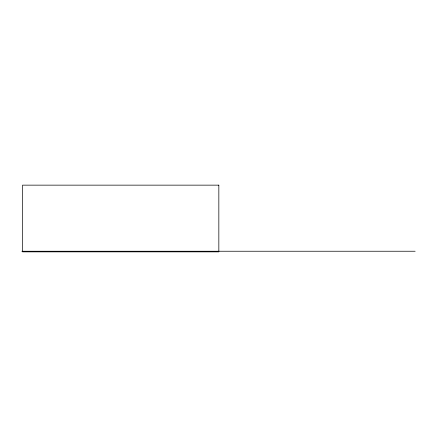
<?xml version="1.0" encoding="UTF-8"?>
<svg xmlns="http://www.w3.org/2000/svg" width="437" height="437" viewBox="0 0 437 437"><rect width="100%" height="100%" fill="white"/><g stroke="black" fill="none" stroke-linecap="round" stroke-linejoin="round"><path stroke-width="0.66" d="M21.85 251.242L415.15 251.242M218.839 185.146L22.527 185.146L22.527 251.854L218.839 251.854L218.839 185.146"/></g></svg>
